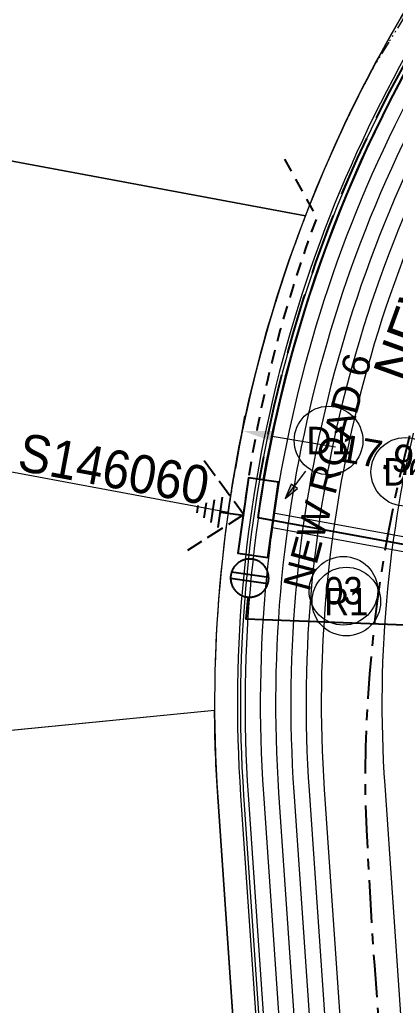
# Model space of a CAD drawing. Header units: metres. Extents: x 264965 to 265706, y 6180501 to 6181430.
# Drawn here: x 265223.2 to 265247.8, y 6181052.5 to 6181117.2 of the extents above; entities that cross this region are included whole.
import ezdxf
from ezdxf.enums import TextEntityAlignment as Align

# ---------------------------------------------------------------- set-up
doc = ezdxf.new("R2010")
doc.units = ezdxf.units.M
for name, pattern in [('Cable Exist UG', [7, 4, -1, 1, -1]), ('Dash', [5, 3, -2]), ('IE Trench LV', [5.5, 4, -1.5]), ('PHANTOM', [6.15, 3, -0.75, 0.3, -0.75, 0.3, -0.75, 0.3])]:
    doc.linetypes.add(name, pattern=pattern)
doc.layers.get('0').update_dxf_attribs({"color": 6})
for name, color, linetype, lineweight in [('_User Dimensions', 140, 'Continuous', 13), ('_User Miscellaneous1', 30, 'Continuous', 13), ('_User Miscellaneous10', 241, 'Continuous', 13), ('_User Miscellaneous4', 151, 'Continuous', 13), ('_User Miscellaneous8', 196, 'Continuous', 13), ('_User_HV_Exist', 1, 'Continuous', 25), ('_User_LV_Exist', 5, 'Continuous', 25), ('Cadastre Developer_SP_NEW', 92, 'Continuous', 15)]:
    doc.layers.add(name, color=color, linetype=linetype, lineweight=lineweight)
for name, color, linetype in [('Equip_LV_NEW', 2, 'Continuous'), ('Mains_LV_New_T84', 2, 'Cable x'), ('Services_SP_NEW_UG', 2, 'IE Trench LV'), ('SupportsUG_SP_LV_NEW', 2, 'Continuous'), ('Trench_SP_NEW', 2, 'Continuous'), ('UG_Details_SP_MISC', 7, 'Continuous')]:
    doc.layers.add(name, color=color, linetype=linetype)
doc.styles.get("Standard").update_dxf_attribs({"font": 'arial.ttf'})
doc.linetypes.add('Cable New UG', pattern='A,6,-0.05,["X",Standard,S=1.8,R=0,X=0,Y=-0.94],-1.8', length=7.85)
doc.linetypes.add('Cable x', pattern='A,5,-0.05,["X",Standard,S=1.5,R=0,X=0,Y=-0.75],-1.45', length=6.5)
doc.dimstyles.new('1.8mm_1_1000', dxfattribs={"dimtxt": 1.8, "dimasz": 2, "dimexe": 1, "dimexo": 3, "dimgap": 0.5, "dimtad": 0, "dimtoh": 1, "dimlfac": -1, "dimzin": 12, "dimdsep": 46, "dimtxsty": 'Standard', "dimcen": 1, "dimclrd": 256, "dimclre": 256, "dimclrt": 256, "dimazin": 3, "dimtfac": 1, "dimtmove": 0, "dimatfit": 3, "dimfxl": 1, "dimtolj": 1, "dimtzin": 0, "dimlwd": -1, "dimlwe": -1, "dimarcsym": 0})

# ---------------------------------------------------------------- blocks, each defined once
blk = doc.blocks.new('*U584')
blk.add_circle((0, 0), 2.25)
at = {"width": 0.9}
blk.add_attdef('CODE', text='', height=1.8, dxfattribs=at).set_placement((0, 0), align=Align.MIDDLE_CENTER)
at = {"flags": 1}
blk.add_attdef('Z', (0, 0), '', height=0.2, dxfattribs=at)
blk = doc.blocks.new('LV_UG_LINKS_CLOSED_NEW')
at = {"layer": 'Equip_LV_NEW'}
for tag, flags, p in [('ACTUAL_STATUS', 9, (3.167, -1.667)), ('CONSTRUCTED_VOLTAGE', 9, (3.167, -1.833)), ('NO_PHASES', 9, (3.167, -2)), ('STATE', 9, (3.167, -2.5)), ('SWITCH_TYPE', 9, (3.167, -2.667)), ('OPERATING_VOLTAGE', 9, (3.167, -2.167)), ('ORIENTATION', 9, (3.167, -2.333)), ('OWNED_BY', 9, (3.167, -3.167)), ('USAGE', 9, (3.167, -2.833)), ('NOTES', 9, (3.167, -3)), ('TYPE', 9, (3.167, -3.833)), ('OPERATED_BY', 9, (3.167, -3.333)), ('MAINTAINED_BY', 9, (3.167, -3.5)), ('NUMBER_OF_PHASES', 9, (3.167, -3.667)), ('Z', 1, (3.167, -4))]:
    blk.add_attdef(tag, text='', height=0.167, dxfattribs=dict(at, flags=flags)).set_placement(p, align=Align.MIDDLE_LEFT)
blk.add_wipeout([(4, 1.25), (3.969, 1.25), (3.939, 1.248), (3.908, 1.247), (3.877, 1.244), (3.847, 1.241), (3.817, 1.236), (3.786, 1.232), (3.756, 1.226), (3.726, 1.22), (3.696, 1.213), (3.667, 1.205), (3.637, 1.196), (3.608, 1.187), (3.579, 1.177), (3.55, 1.166), (3.522, 1.155), (3.493, 1.143), (3.466, 1.13), (3.438, 1.117), (3.411, 1.102), (3.384, 1.088), (3.357, 1.072), (3.331, 1.056), (3.306, 1.039), (3.28, 1.022), (3.255, 1.004), (3.231, 0.985), (3.207, 0.966), (3.184, 0.947), (3.161, 0.926), (3.138, 0.905), (3.116, 0.884), (3.095, 0.862), (3.074, 0.839), (3.053, 0.816), (3.034, 0.793), (3.015, 0.769), (2.996, 0.745), (2.978, 0.72), (2.961, 0.694), (2.944, 0.669), (2.928, 0.643), (2.912, 0.616), (2.898, 0.589), (2.883, 0.562), (2.87, 0.534), (2.857, 0.507), (2.845, 0.478), (2.834, 0.45), (2.823, 0.421), (2.813, 0.392), (2.804, 0.363), (2.795, 0.333), (2.787, 0.304), (2.78, 0.274), (2.774, 0.244), (2.768, 0.214), (2.764, 0.183), (2.759, 0.153), (2.756, 0.123), (2.753, 0.092), (2.752, 0.061), (2.75, 0.031), (2.75, 0), (2.75, -0.031), (2.752, -0.061), (2.753, -0.092), (2.756, -0.123), (2.759, -0.153), (2.764, -0.183), (2.768, -0.214), (2.774, -0.244), (2.78, -0.274), (2.787, -0.304), (2.795, -0.333), (2.804, -0.363), (2.813, -0.392), (2.823, -0.421), (2.834, -0.45), (2.845, -0.478), (2.857, -0.507), (2.87, -0.534), (2.883, -0.562), (2.898, -0.589), (2.912, -0.616), (2.928, -0.643), (2.944, -0.669), (2.961, -0.694), (2.978, -0.72), (2.996, -0.745), (3.015, -0.769), (3.034, -0.793), (3.053, -0.816), (3.074, -0.839), (3.095, -0.862), (3.116, -0.884), (3.138, -0.905), (3.161, -0.926), (3.184, -0.947), (3.207, -0.966), (3.231, -0.985), (3.255, -1.004), (3.28, -1.022), (3.306, -1.039), (3.331, -1.056), (3.357, -1.072), (3.384, -1.088), (3.411, -1.102), (3.438, -1.117), (3.466, -1.13), (3.493, -1.143), (3.522, -1.155), (3.55, -1.166), (3.579, -1.177), (3.608, -1.187), (3.637, -1.196), (3.667, -1.205), (3.696, -1.213), (3.726, -1.22), (3.756, -1.226), (3.786, -1.232), (3.817, -1.236), (3.847, -1.241), (3.877, -1.244), (3.908, -1.247), (3.939, -1.248), (3.969, -1.25), (4, -1.25), (4.031, -1.25), (4.061, -1.248), (4.092, -1.247), (4.123, -1.244), (4.153, -1.241), (4.183, -1.236), (4.214, -1.232), (4.244, -1.226), (4.274, -1.22), (4.304, -1.213), (4.333, -1.205), (4.363, -1.196), (4.392, -1.187), (4.421, -1.177), (4.45, -1.166), (4.478, -1.155), (4.507, -1.143), (4.534, -1.13), (4.562, -1.117), (4.589, -1.102), (4.616, -1.088), (4.643, -1.072), (4.669, -1.056), (4.694, -1.039), (4.72, -1.022), (4.745, -1.004), (4.769, -0.985), (4.793, -0.966), (4.816, -0.947), (4.839, -0.926), (4.862, -0.905), (4.884, -0.884), (4.905, -0.862), (4.926, -0.839), (4.947, -0.816), (4.966, -0.793), (4.985, -0.769), (5.004, -0.745), (5.022, -0.72), (5.039, -0.694), (5.056, -0.669), (5.072, -0.643), (5.088, -0.616), (5.102, -0.589), (5.117, -0.562), (5.13, -0.534), (5.143, -0.507), (5.155, -0.478), (5.166, -0.45), (5.177, -0.421), (5.187, -0.392), (5.196, -0.363), (5.205, -0.333), (5.213, -0.304), (5.22, -0.274), (5.226, -0.244), (5.232, -0.214), (5.236, -0.183), (5.241, -0.153), (5.244, -0.123), (5.247, -0.092), (5.248, -0.061), (5.25, -0.031), (5.25, 0), (5.25, 0.031), (5.248, 0.061), (5.247, 0.092), (5.244, 0.123), (5.241, 0.153), (5.236, 0.183), (5.232, 0.214), (5.226, 0.244), (5.22, 0.274), (5.213, 0.304), (5.205, 0.333), (5.196, 0.363), (5.187, 0.392), (5.177, 0.421), (5.166, 0.45), (5.155, 0.478), (5.143, 0.507), (5.13, 0.534), (5.117, 0.562), (5.102, 0.589), (5.088, 0.616), (5.072, 0.643), (5.056, 0.669), (5.039, 0.694), (5.022, 0.72), (5.004, 0.745), (4.985, 0.769), (4.966, 0.793), (4.947, 0.816), (4.926, 0.839), (4.905, 0.862), (4.884, 0.884), (4.862, 0.905), (4.839, 0.926), (4.816, 0.947), (4.793, 0.966), (4.769, 0.985), (4.745, 1.004), (4.72, 1.022), (4.694, 1.039), (4.669, 1.056), (4.643, 1.072), (4.616, 1.088), (4.589, 1.102), (4.562, 1.117), (4.534, 1.13), (4.507, 1.143), (4.478, 1.155), (4.45, 1.166), (4.421, 1.177), (4.392, 1.187), (4.363, 1.196), (4.333, 1.205), (4.304, 1.213), (4.274, 1.22), (4.244, 1.226), (4.214, 1.232), (4.183, 1.236), (4.153, 1.241), (4.123, 1.244), (4.092, 1.247), (4.061, 1.248), (4.031, 1.25)]).dxf.layer = 'Equip_LV_NEW'
for p, q in [((3.792, 1.232), (3.792, -1.232)), ((4.208, 1.232), (4.208, -1.232))]:
    blk.add_line(p, q, dxfattribs=at)
at = {"layer": 'Equip_LV_NEW', "flags": 128}
blk.add_lwpolyline([(4, 1.25), (3.969, 1.25), (3.939, 1.248), (3.908, 1.247), (3.877, 1.244), (3.847, 1.241), (3.817, 1.236), (3.786, 1.232), (3.756, 1.226), (3.726, 1.22), (3.696, 1.213), (3.667, 1.205), (3.637, 1.196), (3.608, 1.187), (3.579, 1.177), (3.55, 1.166), (3.522, 1.155), (3.493, 1.143), (3.466, 1.13), (3.438, 1.117), (3.411, 1.102), (3.384, 1.088), (3.357, 1.072), (3.331, 1.056), (3.306, 1.039), (3.28, 1.022), (3.255, 1.004), (3.231, 0.985), (3.207, 0.966), (3.184, 0.947), (3.161, 0.926), (3.138, 0.905), (3.116, 0.884), (3.095, 0.862), (3.074, 0.839), (3.053, 0.816), (3.034, 0.793), (3.015, 0.769), (2.996, 0.745), (2.978, 0.72), (2.961, 0.694), (2.944, 0.669), (2.928, 0.643), (2.912, 0.616), (2.898, 0.589), (2.883, 0.562), (2.87, 0.534), (2.857, 0.507), (2.845, 0.478), (2.834, 0.45), (2.823, 0.421), (2.813, 0.392), (2.804, 0.363), (2.795, 0.333), (2.787, 0.304), (2.78, 0.274), (2.774, 0.244), (2.768, 0.214), (2.764, 0.183), (2.759, 0.153), (2.756, 0.123), (2.753, 0.092), (2.752, 0.061), (2.75, 0.031), (2.75, 0), (2.75, -0.031), (2.752, -0.061), (2.753, -0.092), (2.756, -0.123), (2.759, -0.153), (2.764, -0.183), (2.768, -0.214), (2.774, -0.244), (2.78, -0.274), (2.787, -0.304), (2.795, -0.333), (2.804, -0.363), (2.813, -0.392), (2.823, -0.421), (2.834, -0.45), (2.845, -0.478), (2.857, -0.507), (2.87, -0.534), (2.883, -0.562), (2.898, -0.589), (2.912, -0.616), (2.928, -0.643), (2.944, -0.669), (2.961, -0.694), (2.978, -0.72), (2.996, -0.745), (3.015, -0.769), (3.034, -0.793), (3.053, -0.816), (3.074, -0.839), (3.095, -0.862), (3.116, -0.884), (3.138, -0.905), (3.161, -0.926), (3.184, -0.947), (3.207, -0.966), (3.231, -0.985), (3.255, -1.004), (3.28, -1.022), (3.306, -1.039), (3.331, -1.056), (3.357, -1.072), (3.384, -1.088), (3.411, -1.102), (3.438, -1.117), (3.466, -1.13), (3.493, -1.143), (3.522, -1.155), (3.55, -1.166), (3.579, -1.177), (3.608, -1.187), (3.637, -1.196), (3.667, -1.205), (3.696, -1.213), (3.726, -1.22), (3.756, -1.226), (3.786, -1.232), (3.817, -1.236), (3.847, -1.241), (3.877, -1.244), (3.908, -1.247), (3.939, -1.248), (3.969, -1.25), (4, -1.25), (4.031, -1.25), (4.061, -1.248), (4.092, -1.247), (4.123, -1.244), (4.153, -1.241), (4.183, -1.236), (4.214, -1.232), (4.244, -1.226), (4.274, -1.22), (4.304, -1.213), (4.333, -1.205), (4.363, -1.196), (4.392, -1.187), (4.421, -1.177), (4.45, -1.166), (4.478, -1.155), (4.507, -1.143), (4.534, -1.13), (4.562, -1.117), (4.589, -1.102), (4.616, -1.088), (4.643, -1.072), (4.669, -1.056), (4.694, -1.039), (4.72, -1.022), (4.745, -1.004), (4.769, -0.985), (4.793, -0.966), (4.816, -0.947), (4.839, -0.926), (4.862, -0.905), (4.884, -0.884), (4.905, -0.862), (4.926, -0.839), (4.947, -0.816), (4.966, -0.793), (4.985, -0.769), (5.004, -0.745), (5.022, -0.72), (5.039, -0.694), (5.056, -0.669), (5.072, -0.643), (5.088, -0.616), (5.102, -0.589), (5.117, -0.562), (5.13, -0.534), (5.143, -0.507), (5.155, -0.478), (5.166, -0.45), (5.177, -0.421), (5.187, -0.392), (5.196, -0.363), (5.205, -0.333), (5.213, -0.304), (5.22, -0.274), (5.226, -0.244), (5.232, -0.214), (5.236, -0.183), (5.241, -0.153), (5.244, -0.123), (5.247, -0.092), (5.248, -0.061), (5.25, -0.031), (5.25, 0), (5.25, 0.031), (5.248, 0.061), (5.247, 0.092), (5.244, 0.123), (5.241, 0.153), (5.236, 0.183), (5.232, 0.214), (5.226, 0.244), (5.22, 0.274), (5.213, 0.304), (5.205, 0.333), (5.196, 0.363), (5.187, 0.392), (5.177, 0.421), (5.166, 0.45), (5.155, 0.478), (5.143, 0.507), (5.13, 0.534), (5.117, 0.562), (5.102, 0.589), (5.088, 0.616), (5.072, 0.643), (5.056, 0.669), (5.039, 0.694), (5.022, 0.72), (5.004, 0.745), (4.985, 0.769), (4.966, 0.793), (4.947, 0.816), (4.926, 0.839), (4.905, 0.862), (4.884, 0.884), (4.862, 0.905), (4.839, 0.926), (4.816, 0.947), (4.793, 0.966), (4.769, 0.985), (4.745, 1.004), (4.72, 1.022), (4.694, 1.039), (4.669, 1.056), (4.643, 1.072), (4.616, 1.088), (4.589, 1.102), (4.562, 1.117), (4.534, 1.13), (4.507, 1.143), (4.478, 1.155), (4.45, 1.166), (4.421, 1.177), (4.392, 1.187), (4.363, 1.196), (4.333, 1.205), (4.304, 1.213), (4.274, 1.22), (4.244, 1.226), (4.214, 1.232), (4.183, 1.236), (4.153, 1.241), (4.123, 1.244), (4.092, 1.247), (4.061, 1.248), (4.031, 1.25)], close=True, dxfattribs=at)
blk = doc.blocks.new('*U687')
at = {"layer": '_User_LV_Exist'}
for p, q in [((2.454, 1.108), (2.541, -0.89)), ((2.964, 0.88), (3.03, -0.618)), ((3.475, 0.653), (3.519, -0.347)), ((3.985, 0.425), (4.007, -0.075))]:
    blk.add_line(p, q, dxfattribs=at)
at = {"width": 0.9}
blk.add_attdef('ASSET_NUM', text='', height=2, dxfattribs=at).set_placement((4, 2), align=Align.MIDDLE_LEFT)
for tag, p, flags in [('SUBURB', (-2, 0), 1), ('STREETNAME', (-1.8, 0), 9), ('PARENT', (-1.6, 0), 9), ('NOTES', (-1.4, 0), 9), ('LOCATION', (-1.2, 0), 9), ('LEGEND', (-1, 0), 9), ('USAGE', (-0.8, 0), 9), ('SUPPORT_TYPE', (-0.6, 0), 9), ('STATE', (-0.4, 0), 9), ('OWNED_BY', (-0.2, 0), 9)]:
    blk.add_attdef(tag, p, '', height=0.2, rotation=270, dxfattribs=dict(flags=flags))
blk.add_wipeout([(0.89, 2.541), (1.108, -2.454), (-0.89, -2.541), (-1.108, 2.454)])
blk.add_lwpolyline([(-1.108, 2.454), (-0.944, -1.293), (-1.054, 1.205), (-0.89, -2.541), (1.108, -2.454), (0.89, 2.541)], close=True)
at = {"layer": '_User_LV_Exist'}
blk.add_line((0.999, 0.044), (2.498, 0.109), dxfattribs=at)
at = {"layer": 'Equip_LV_NEW', "ltscale": 10, "rotation": 92.50536288190503}
blk.add_blockref('LV_UG_LINKS_CLOSED_NEW', (0, 0), dxfattribs=at)
blk = doc.blocks.new('*U721')
at = {"layer": 'Services_SP_NEW_UG', "ltscale": 0.3}
for points in [[(12.27, -5.828), (16.255, -3.995)], [(14.356, -9.687), (12.27, -5.828)]]:
    blk.add_lwpolyline(points, dxfattribs=at)
blk = doc.blocks.new('*U735')
blk.add_circle((0, 0), 2.25)
at = {"width": 0.9}
blk.add_attdef('CODE', text='', height=1.8, dxfattribs=at).set_placement((0, 0), align=Align.MIDDLE_CENTER)
at = {"flags": 1}
blk.add_attdef('Z', (0, 0), '', height=0.2, dxfattribs=at)
blk = doc.blocks.new('*D751')
at = {"layer": '_User Dimensions', "ltscale": 0.3, "transparency": 16777216}
for p, q in [((265237.38, 6181087.719), (265237.977, 6181091.168)), ((265239.777, 6181089.842), (265243.912, 6181089.127)), ((265253.475, 6181087.473), (265249.341, 6181088.188)), ((265255.02, 6181084.669), (265255.616, 6181088.118))]:
    blk.add_line(p, q, dxfattribs=at)
at = {"layer": '_User Dimensions', "linetype": 'PHANTOM', "ltscale": 0.3, "transparency": 16777216}
for points in [[(265239.834, 6181090.171), (265239.72, 6181089.514), (265237.806, 6181090.183)], [(265253.532, 6181087.802), (265253.419, 6181087.145), (265255.446, 6181087.133)]]:
    blk.add_solid(points, dxfattribs=at)
at = {"layer": '_User Dimensions', "linetype": 'PHANTOM', "ltscale": 0.3, "transparency": 16777216, "insert": (265246.626, 6181088.658), "char_height": 1.8, "attachment_point": 5, "rotation": 350.18879}
blk.add_mtext('\\A1;17.9', dxfattribs=at)
blk = doc.blocks.new('*U789')
h = blk.add_hatch(color=256)
h.dxf.hatch_style = 1
h.paths.add_polyline_path([(-1.744, 3.329), (-1.287, 3.531), (-1.919, 4.345)])
blk.add_line((-1.919, 4.345), (-1.01, 2.287))
at = {"flags": 128}
blk.add_lwpolyline([(-1.744, 3.329), (-1.287, 3.531), (-1.919, 4.345), (-1.744, 3.329)], dxfattribs=at)
blk.add_circle((0, 0), 2.25)
at = {"width": 0.9}
blk.add_attdef('CODE', text='', height=1.8, dxfattribs=at).set_placement((0, 0), align=Align.MIDDLE_CENTER)
at = {"flags": 1}
blk.add_attdef('Z', (0, 0), '', height=0.2, dxfattribs=at)
blk = doc.blocks.new('*U784')
h = blk.add_hatch(color=256)
h.dxf.hatch_style = 1
h.paths.add_polyline_path([(-3.446, -1.499), (-3.615, -1.029), (-4.472, -1.601)])
blk.add_line((-4.472, -1.601), (-2.354, -0.843))
at = {"flags": 128}
blk.add_lwpolyline([(-3.446, -1.499), (-3.615, -1.029), (-4.472, -1.601), (-3.446, -1.499)], dxfattribs=at)
blk.add_circle((0, 0), 2.25)
at = {"width": 0.9}
blk.add_attdef('CODE', text='', height=1.8, dxfattribs=at).set_placement((0, 0), align=Align.MIDDLE_CENTER)
at = {"flags": 1}
blk.add_attdef('Z', (0, 0), '', height=0.2, dxfattribs=at)

msp = doc.modelspace()

# ---------------------------------------------------------------- linework, layer by layer
at = {"layer": '_User Miscellaneous1', "lineweight": 0}
for p, q in [((265238.467, 6181084.066), (265238.554, 6181084.538)), ((265238.641, 6181085.01), (265238.554, 6181084.538)), ((265253.015, 6181082.37), (265238.641, 6181085.01)), ((265252.841, 6181081.425), (265238.467, 6181084.066))]:
    msp.add_line(p, q, dxfattribs=at)
at = {"layer": '_User Miscellaneous10', "color": 1, "transparency": 33554636}
msp.add_lwpolyline([(265259.215, 6181021.567), (265249.698, 6181030.177), (265247.171, 6181066.918, -0.166573), (265260.243, 6181115.767), (265337.194, 6181230.305), (265348.32, 6181235.793), (265351.722, 6181235.579, -0.18655), (265455.207, 6181187.914), (265455.836, 6181175.077), (265379.647, 6181077.184, 0.078829), (265352.103, 6181027.244), (265332.056, 6181015.328), (265320.104, 6181017.379, 0.050653)], format="xyb", close=True, dxfattribs=at)
at = {"layer": '_User_LV_Exist', "color": 2, "linetype": 'Cable New UG', "flags": 128}
for points in [[(265239.2, 6181086.958, -0.104813), (265252.772, 6181120.786), (265266.754, 6181141.597)], [(265242.701, 6180994.901), (265241.711, 6180992.069), (265238.879, 6180993.06), (265245.444, 6181011.826), (265254.869, 6181012.363), (265252.608, 6181031.59), (265250.164, 6181067.124, -0.042968), (265250.207, 6181077.357), (265238.059, 6181077.818), (265238.201, 6181079.216)]]:
    msp.add_lwpolyline(points, format="xyb", dxfattribs=at)
at = {"layer": 'Cadastre Developer_SP_NEW', "transparency": 33554687, "flags": 128}
for points in [[(265251.758, 6181122.863), (265201.939, 6181132.151), (265192.119, 6181113.588), (265241.951, 6181104.298, -0.059215)], [(265216.319, 6181025.027), (265233.897, 6181026.761), (265238.53, 6181032.239), (265237.364, 6181049.201), (265236.197, 6181066.163, -0.015845), (265235.989, 6181071.839), (265211.936, 6181069.467)]]:
    msp.add_lwpolyline(points, format="xyb", close=True, dxfattribs=at)
at = {"layer": 'Trench_SP_NEW', "linetype": 'IE Trench LV', "flags": 128}
msp.add_lwpolyline([(265238.554, 6181084.538, -0.113121), (265252.523, 6181120.953), (265266.505, 6181141.764)], format="xyb", dxfattribs=at)
at = {"layer": 'UG_Details_SP_MISC', "lineweight": 0}
for p, q in [((265238.467, 6181084.066), (265238.554, 6181084.538)), ((265238.641, 6181085.01), (265238.554, 6181084.538)), ((265253.015, 6181082.37), (265238.641, 6181085.01)), ((265252.841, 6181081.425), (265238.467, 6181084.066))]:
    msp.add_line(p, q, dxfattribs=at)

# ---------------------------------------------------------------- block references
at = {"layer": '_User Miscellaneous4', "transparency": 33554687}
ref = msp.add_blockref('*U584', (265244.441, 6181079.69), dxfattribs=dict(at, rotation=119.3988901699086))
ref.add_attrib('CODE', '03', dxfattribs={"layer": '0', "height": 1.8, "width": 0.9}).set_placement((265244.441, 6181079.69), align=Align.MIDDLE_CENTER)
at = {"layer": '_User Miscellaneous8', "transparency": 33554687}
ref = msp.add_blockref('*U784', (265248.498, 6181087.492), dxfattribs=dict(at, rotation=119.3988901699086))
ref.add_attrib('CODE', 'D6', dxfattribs={"layer": '0', "height": 1.8, "width": 0.9}).set_placement((265248.498, 6181087.492), align=Align.MIDDLE_CENTER)
ref = msp.add_blockref('*U735', (265244.629, 6181078.98), dxfattribs=dict(at, rotation=119.3988901699086))
ref.add_attrib('CODE', 'R1', dxfattribs={"layer": '0', "height": 1.8, "width": 0.9}).set_placement((265244.629, 6181078.98), align=Align.MIDDLE_CENTER)

# ---------------------------------------------------------------- texts
at = {"layer": '_User Miscellaneous1'}
msp.add_text('NEW ROAD 6', height=2.5, rotation=70.09879, dxfattribs=at).set_placement((265248.686, 6181093.192))

# ---------------------------------------------------------------- next in the draw order: block references
at = {"layer": 'SupportsUG_SP_LV_NEW', "color": 2, "linetype": 'Cable New UG'}
ref = msp.add_blockref('*U687', (265238.849, 6181084.483), dxfattribs=dict(at, rotation=169.4396189631034))
ref.add_attrib('ASSET_NUM', 'S146060', dxfattribs={"layer": '0', "height": 2.5, "rotation": 349.43962, "width": 0.9}).set_placement((265223.206, 6181088.845), align=Align.MIDDLE_LEFT)

# ---------------------------------------------------------------- next in the draw order: linework, layer by layer
at = {"layer": '_User Dimensions', "linetype": 'PHANTOM', "ltscale": 0.3, "flags": 128}
msp.add_lwpolyline([(265290.026, 6181179.822, 0.018292), (265246.305, 6181113.871, 0.08646), (265236.869, 6181084.763)], format="xyb", dxfattribs=at)
at = {"layer": '_User Miscellaneous10', "color": 1, "transparency": 33554534}
for points in [[(265161.819, 6181196.681, -0.313089), (265237.937, 6181242.731), (265312.462, 6181238.046), (265323.095, 6181216.491), (265256.923, 6181117.998, 0.166573), (265243.181, 6181066.644), (265245.708, 6181029.887), (265237.409, 6181020.073), (265175.215, 6181013.94, -0.575546), (265116.561, 6181095.304)], [(265163.646, 6181195.866, -0.313089), (265237.812, 6181240.735), (265311.181, 6181236.123), (265320.789, 6181216.645), (265255.262, 6181119.113, 0.166573), (265241.186, 6181066.506), (265243.657, 6181030.559), (265236.406, 6181021.984), (265175.019, 6181015.93, -0.575546), (265118.387, 6181094.488)], [(265165.472, 6181195.051, -0.313089), (265237.686, 6181238.739), (265309.9, 6181234.2), (265318.483, 6181216.799), (265253.602, 6181120.228, 0.166573), (265239.19, 6181066.369), (265241.606, 6181031.231), (265235.402, 6181023.894), (265174.822, 6181017.92, -0.575546), (265120.213, 6181093.673)]]:
    msp.add_lwpolyline(points, format="xyb", close=True, dxfattribs=at)
at = {"layer": '_User Miscellaneous10', "color": 5, "transparency": 33554534}
for points in [[(265162.732, 6181196.274, -0.313089), (265237.874, 6181241.733), (265311.822, 6181237.085), (265321.942, 6181216.568), (265256.093, 6181118.555, 0.166573), (265242.183, 6181066.575), (265244.683, 6181030.223), (265236.908, 6181021.028), (265175.117, 6181014.935, -0.575546), (265117.474, 6181094.896)], [(265164.559, 6181195.459, -0.313089), (265237.749, 6181239.737), (265310.54, 6181235.161), (265319.636, 6181216.722), (265254.432, 6181119.671, 0.166573), (265240.188, 6181066.438), (265242.632, 6181030.895), (265235.904, 6181022.939), (265174.92, 6181016.925, -0.575546), (265119.3, 6181094.081)], [(265166.385, 6181194.643, -0.313089), (265237.623, 6181237.741), (265309.259, 6181233.238), (265317.33, 6181216.876), (265252.772, 6181120.786, 0.166573), (265238.193, 6181066.301), (265240.581, 6181031.567), (265234.901, 6181024.85), (265174.724, 6181018.916, -0.575546), (265121.127, 6181093.265)]]:
    msp.add_lwpolyline(points, format="xyb", close=True, dxfattribs=at)
at = {"layer": '_User Miscellaneous10', "color": 6, "transparency": 33554534}
msp.add_lwpolyline([(265166.659, 6181194.521, -0.313089), (265237.605, 6181237.441), (265309.067, 6181232.949), (265316.984, 6181216.899), (265252.523, 6181120.953, 0.166573), (265237.893, 6181066.28), (265240.273, 6181031.668), (265234.75, 6181025.136), (265174.695, 6181019.214, -0.575546), (265121.401, 6181093.143)], format="xyb", close=True, dxfattribs=at)
at = {"layer": '_User Miscellaneous10', "color": 4, "transparency": 33554534}
msp.add_lwpolyline([(265166.842, 6181194.439, -0.313089), (265237.592, 6181237.242), (265308.939, 6181232.757), (265316.753, 6181216.914), (265252.357, 6181121.065, 0.166573), (265237.694, 6181066.266), (265240.068, 6181031.735), (265234.65, 6181025.328), (265174.675, 6181019.413, -0.575546), (265121.583, 6181093.062)], format="xyb", close=True, dxfattribs=at)
at = {"layer": '_User Miscellaneous10'}
msp.add_lwpolyline([(265168.211, 6181193.828, -0.313089), (265237.498, 6181235.745), (265307.978, 6181231.314), (265315.024, 6181217.03), (265251.112, 6181121.901, 0.166573), (265236.197, 6181066.163), (265238.53, 6181032.239), (265233.897, 6181026.761), (265174.528, 6181020.906, -0.575546), (265122.953, 6181092.45)], format="xyb", close=True, dxfattribs=at)
at = {"layer": '_User_HV_Exist', "linetype": 'Cable Exist UG', "ltscale": 0.7, "flags": 128}
msp.add_lwpolyline([(265192.72, 6181250.644), (265208.746, 6181240.05), (265211.509, 6181244.612, -0.048177), (265234.444, 6181246.83), (265234.034, 6181236.947), (265308.619, 6181232.276), (265316.177, 6181216.953), (265325.047, 6181211.411), (265308.063, 6181185.992), (265259.489, 6181114.792, 0.142362), (265245.87, 6181066.232, 0.027632), (265249.137, 6181030.713), (265252.835, 6181013.664), (265249.94, 6181008.421), (265242.961, 6181007.95), (265239.774, 6180998.84)], format="xyb", dxfattribs=at)
at = {"layer": 'Cadastre Developer_SP_NEW', "transparency": 33554687, "flags": 128}
for points in [[(265241.951, 6181104.298), (265192.119, 6181113.588), (265182.299, 6181095.026), (265236.881, 6181084.85, -0.056629)], [(265184.903, 6181066.801), (265170.833, 6181073.351), (265182.299, 6181095.026), (265236.881, 6181084.85, 0.036548), (265235.989, 6181071.839)]]:
    msp.add_lwpolyline(points, format="xyb", close=True, dxfattribs=at)
at = {"layer": 'Mains_LV_New_T84', "color": 2, "linetype": 'Cable New UG', "flags": 128}
for points in [[(265238.849, 6181084.483, -0.113159), (265252.772, 6181120.786), (265266.754, 6181141.597)], [(265255.155, 6181005.993), (265256.74, 6181012.469), (265252.608, 6181031.59), (265250.164, 6181067.124, -0.050806), (265250.664, 6181082.318), (265238.849, 6181084.483)]]:
    msp.add_lwpolyline(points, format="xyb", dxfattribs=at)
at = {"layer": 'Services_SP_NEW_UG', "color": 2, "linetype": 'Dash', "ltscale": 0.3, "flags": 128}
msp.add_lwpolyline([(265240.577, 6181108.01), (265242.682, 6181104.162, 0.050902), (265238.21, 6181087.098), (265237.876, 6181084.74)], format="xyb", dxfattribs=at)

# ---------------------------------------------------------------- next in the draw order: block references
at = {"layer": '_User Miscellaneous8', "transparency": 33554687}
ref = msp.add_blockref('*U789', (265243.464, 6181089.546), dxfattribs=dict(at, rotation=119.3988901699086))
ref.add_attrib('CODE', 'D1', dxfattribs={"layer": '0', "height": 1.8, "width": 0.9}).set_placement((265243.464, 6181089.546), align=Align.MIDDLE_CENTER)
at = {"layer": 'Services_SP_NEW_UG', "color": 2, "rotation": 187.8876083499512}
msp.add_blockref('*U721', (265250.863, 6181080.604), dxfattribs=at)

# ---------------------------------------------------------------- next in the draw order: texts
at = {"layer": '_User_HV_Exist'}
msp.add_text('NEW ROAD 6', height=1.8, rotation=75.01156, dxfattribs=at).set_placement((265242.196, 6181079.564))

# ---------------------------------------------------------------- next in the draw order: dimensions: what is measured, and where the dimension line sits
at = {"layer": '_User Dimensions', "linetype": 'PHANTOM', "ltscale": 0.3}
dim = msp.add_aligned_dim(p1=(265236.869, 6181084.763), p2=(265254.509, 6181081.713), distance=5.5, dimstyle='1.8mm_1_1000', dxfattribs=at)
dim.commit()
dim.dimension.update_dxf_attribs({"geometry": '*D751', "text_midpoint": (265246.626, 6181088.658)})

doc.saveas('drawing.dxf')
